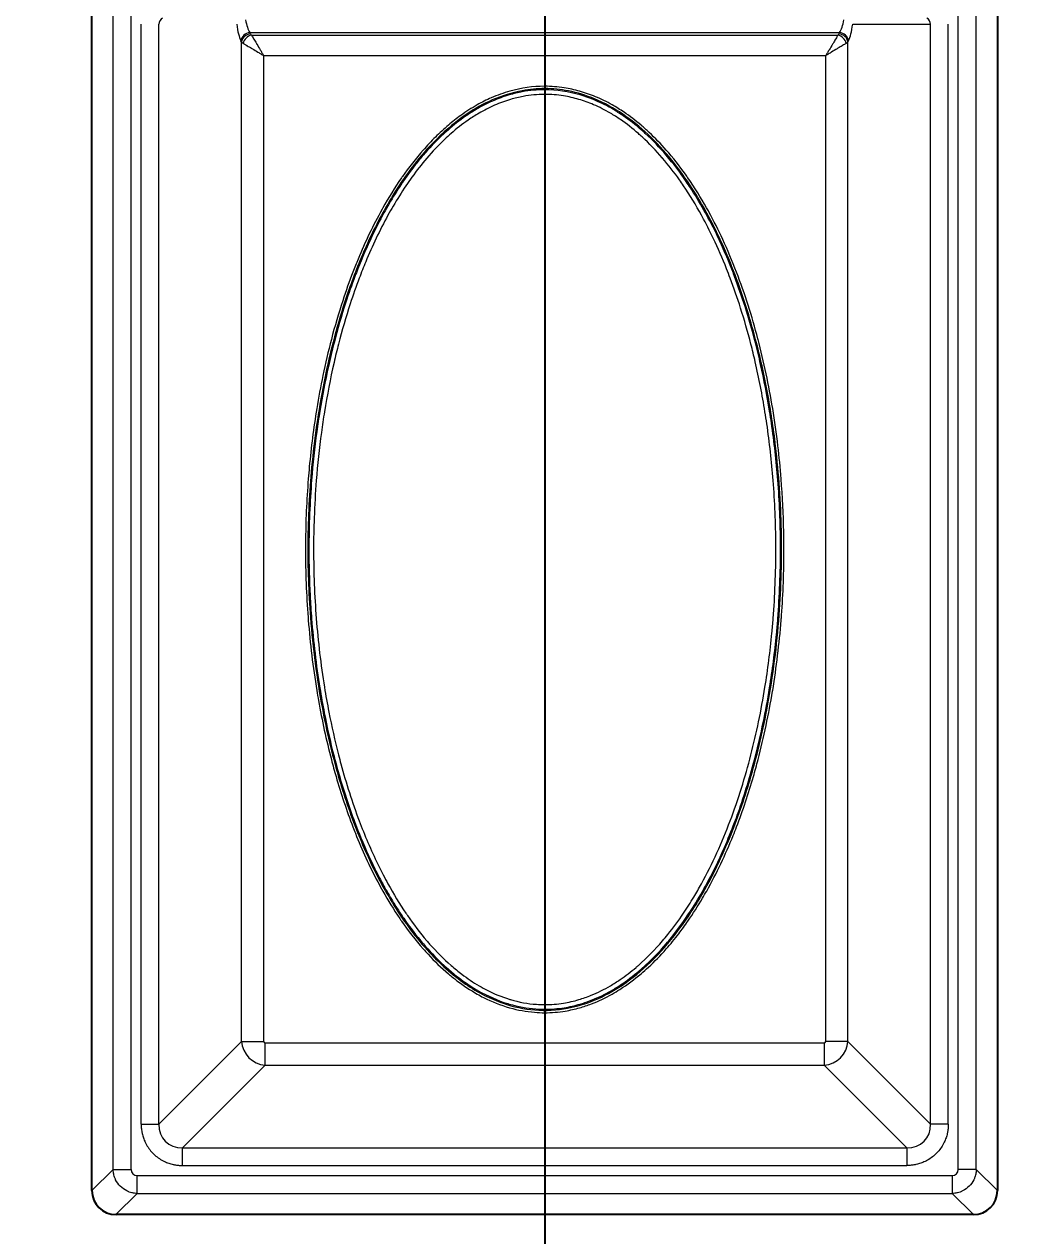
# Model space of a CAD drawing. Header units: millimetres. Extents: x 0 to 1486, y 0 to 1051.
# Drawn here: x 1018.32 to 1051.49, y 165.61 to 205.36 of the extents above; entities that cross this region are included whole.
import ezdxf

# ---------------------------------------------------------------- set-up
doc = ezdxf.new("R2010")
doc.units = ezdxf.units.MM
doc.header["$LTSCALE"] = 1.25
for name, color, linetype, lineweight, true_color in [('Bemaßungen(DIN)', 7, 'Continuous', 5, 0x262659), ('Sichtbare Kanten(DIN)', 7, 'Continuous', 25, 0x262659), ('Sichtbare tangentiale Kanten(DIN)', 7, 'Continuous', 15, 0x1a1a3e)]:
    doc.layers.add(name, color=color, linetype=linetype, lineweight=lineweight, true_color=true_color)
doc.styles.add('Aktuell-DINGroßer Text', font='arial.ttf')
doc.dimstyles.new('STANDARD-DIN', dxfattribs={"dimscale": 1.25, "dimtxt": 5.25, "dimasz": 2.5, "dimexe": 3.175, "dimexo": 0, "dimgap": 0.8, "dimtad": 1, "dimrnd": 1e-08, "dimtxsty": 'Aktuell-DINGroßer Text', "dimcen": 0.09, "dimdle": 10, "dimclrd": 256, "dimclre": 256, "dimclrt": 256, "dimazin": 2, "dimtfac": 0.666667, "dimtmove": 0, "dimatfit": 3, "dimfxl": 1, "dimtolj": 1, "dimlwd": 25, "dimlwe": 25, "dimarcsym": 0})

# ---------------------------------------------------------------- blocks, each defined once
blk = doc.blocks.new('_DotSmall')
at = {"color": 0, "linetype": 'ByBlock', "const_width": 0.5}
blk.add_lwpolyline([(-0.0625, 0, 1), (0.0625, 0, 1)], format="xyb", close=True, dxfattribs=at)
blk = doc.blocks.new('*D86')
at = {"layer": 'Bemaßungen(DIN)', "color": 250, "linetype": 'Continuous', "lineweight": 25, "true_color": 0x3f3f3f, "transparency": 16777216}
for p, q in [((1035.388, 223.658), (1173.308, 223.658)), ((1169.339, 151.133), (1169.339, 223.658)), ((1081.138, 148.008), (1173.308, 148.008))]:
    blk.add_line(p, q, dxfattribs=at)
at = {"layer": 'Bemaßungen(DIN)', "color": 250, "linetype": 'Continuous', "true_color": 0x3f3f3f, "transparency": 16777216}
blk.add_solid([(1168.818, 151.133), (1169.86, 151.133), (1169.339, 148.008)], dxfattribs=at)
at = {"layer": 'Defpoints', "color": 0, "linetype": 'Continuous', "transparency": 16777216}
for p in [(1035.388, 223.658), (1169.339, 223.658), (1081.138, 148.008)]:
    blk.add_point(p, dxfattribs=at)
at = {"layer": 'Bemaßungen(DIN)', "color": 250, "linetype": 'Continuous', "lineweight": 25, "true_color": 0x3f3f3f, "transparency": 16777216, "xscale": 3.125, "yscale": 3.125, "zscale": 3.125, "rotation": 90}
blk.add_blockref('_DotSmall', (1169.339, 223.658), dxfattribs=at)
at = {"layer": 'Bemaßungen(DIN)', "color": 179, "linetype": 'Continuous', "lineweight": 25, "true_color": 0x262659, "transparency": 16777216, "insert": (1160.451, 174.75), "char_height": 6.5625, "attachment_point": 1, "rotation": 90, "style": 'Aktuell-DINGroßer Text'}
blk.add_mtext('\\A1;75,65', dxfattribs=at)
blk = doc.blocks.new('*D114')
at = {"layer": 'Bemaßungen(DIN)', "color": 250, "linetype": 'Continuous', "lineweight": 25, "true_color": 0x3f3f3f, "transparency": 16777216}
for p, q in [((1001.888, 220.033), (1001.888, 107.189)), ((1035.388, 220.033), (1035.388, 107.189)), ((1001.888, 111.158), (1035.388, 111.158))]:
    blk.add_line(p, q, dxfattribs=at)
at = {"layer": 'Defpoints', "color": 0, "linetype": 'Continuous', "transparency": 16777216}
for p in [(1001.888, 220.033), (1035.388, 220.033), (1035.388, 111.158)]:
    blk.add_point(p, dxfattribs=at)
at = {"layer": 'Bemaßungen(DIN)', "color": 250, "linetype": 'Continuous', "lineweight": 25, "true_color": 0x3f3f3f, "transparency": 16777216, "xscale": 3.125, "yscale": 3.125, "zscale": 3.125, "rotation": 180}
blk.add_blockref('_DotSmall', (1001.888, 111.158), dxfattribs=at)
at = {"layer": 'Bemaßungen(DIN)', "color": 250, "linetype": 'Continuous', "lineweight": 25, "true_color": 0x3f3f3f, "transparency": 16777216, "xscale": 3.125, "yscale": 3.125, "zscale": 3.125}
blk.add_blockref('_DotSmall', (1035.388, 111.158), dxfattribs=at)
at = {"layer": 'Bemaßungen(DIN)', "color": 179, "linetype": 'Continuous', "lineweight": 25, "true_color": 0x262659, "transparency": 16777216, "insert": (1004.557, 120.046), "char_height": 6.5625, "attachment_point": 1, "style": 'Aktuell-DINGroßer Text'}
blk.add_mtext('\\A1;33,5{\\H4.375;±0,1}', dxfattribs=at)
blk = doc.blocks.new('*D115')
at = {"layer": 'Bemaßungen(DIN)', "color": 250, "linetype": 'Continuous', "lineweight": 25, "true_color": 0x3f3f3f, "transparency": 16777216}
for p, q in [((1035.388, 220.033), (1035.388, 107.189)), ((1106.138, 155.965), (1106.138, 107.189)), ((1035.388, 111.158), (1103.013, 111.158))]:
    blk.add_line(p, q, dxfattribs=at)
at = {"layer": 'Bemaßungen(DIN)', "color": 250, "linetype": 'Continuous', "true_color": 0x3f3f3f, "transparency": 16777216}
blk.add_solid([(1103.013, 111.679), (1103.013, 110.637), (1106.138, 111.158)], dxfattribs=at)
at = {"layer": 'Defpoints', "color": 0, "linetype": 'Continuous', "transparency": 16777216}
for p in [(1035.388, 220.033), (1106.138, 155.965), (1106.138, 111.158)]:
    blk.add_point(p, dxfattribs=at)
at = {"layer": 'Bemaßungen(DIN)', "color": 250, "linetype": 'Continuous', "lineweight": 25, "true_color": 0x3f3f3f, "transparency": 16777216, "xscale": 3.125, "yscale": 3.125, "zscale": 3.125, "rotation": 180}
blk.add_blockref('_DotSmall', (1035.388, 111.158), dxfattribs=at)
at = {"layer": 'Bemaßungen(DIN)', "color": 179, "linetype": 'Continuous', "lineweight": 25, "true_color": 0x262659, "transparency": 16777216, "insert": (1059.705, 120.046), "char_height": 6.5625, "attachment_point": 1, "style": 'Aktuell-DINGroßer Text'}
blk.add_mtext('\\A1;70,75', dxfattribs=at)

msp = doc.modelspace()

# ---------------------------------------------------------------- linework, layer by layer
at = {"layer": 'Sichtbare Kanten(DIN)'}
for p, q in [((1020.538, 167.096), (1020.538, 280.22)), ((1050.238, 272.697), (1050.238, 167.096)), ((1049.45, 166.308), (1021.326, 166.308))]:
    msp.add_line(p, q, dxfattribs=at)
for centre, major_axis in [((1021.351, 167.12), (-0.583, -0.583)), ((1049.426, 167.12), (0.583, -0.583))]:
    msp.add_ellipse(centre, major_axis=major_axis, ratio=0.970288, start_param=5.512866, end_param=7.053504, dxfattribs=at)
at = {"layer": 'Sichtbare tangentiale Kanten(DIN)'}
for p, q in [((1021.232, 167.79), (1021.232, 279.527)), ((1021.823, 167.79), (1021.823, 279.527)), ((1048.954, 167.79), (1048.954, 275.142)), ((1049.545, 167.79), (1049.545, 274.017)), ((1022.151, 169.279), (1022.151, 205.361)), ((1022.733, 169.279), (1022.733, 205.361)), ((1045.489, 205.361), (1048.044, 205.361)), ((1048.044, 169.279), (1048.044, 205.361)), ((1048.626, 169.279), (1048.626, 205.361)), ((1025.445, 204.778), (1025.423, 204.82)), ((1025.445, 171.991), (1025.445, 204.778)), ((1025.714, 205.09), (1045.062, 205.09)), ((1025.736, 205.047), (1025.714, 205.09)), ((1025.768, 205.004), (1045.008, 205.004)), ((1045.041, 205.047), (1045.062, 205.09)), ((1045.332, 204.778), (1045.353, 204.82)), ((1045.332, 171.991), (1045.332, 204.778)), ((1026.172, 204.33), (1044.604, 204.33)), ((1026.172, 171.991), (1026.172, 204.33)), ((1044.604, 171.991), (1044.604, 204.33)), ((1035.388, 203.325), (1035.388, 203.249)), ((1035.388, 203.249), (1035.388, 203.213)), ((1035.388, 203.213), (1035.388, 203.059)), ((1022.733, 169.279), (1025.445, 171.991)), ((1025.445, 171.991), (1026.172, 171.991)), ((1026.221, 171.942), (1044.556, 171.942)), ((1026.221, 171.215), (1026.221, 171.942)), ((1044.556, 171.942), (1044.556, 171.215)), ((1045.332, 171.991), (1044.604, 171.991)), ((1048.044, 169.279), (1045.332, 171.991)), ((1023.509, 168.503), (1026.221, 171.215)), ((1026.221, 171.215), (1044.556, 171.215)), ((1047.267, 168.503), (1044.556, 171.215)), ((1022.151, 169.279), (1022.733, 169.279)), ((1048.626, 169.279), (1048.044, 169.279)), ((1023.509, 167.921), (1023.509, 168.503)), ((1023.509, 168.503), (1047.267, 168.503)), ((1047.267, 168.503), (1047.267, 167.921)), ((1020.538, 167.096), (1021.232, 167.79)), ((1021.232, 167.79), (1021.823, 167.79)), ((1023.509, 167.921), (1047.267, 167.921)), ((1049.545, 167.79), (1048.954, 167.79)), ((1050.238, 167.096), (1049.545, 167.79)), ((1022.02, 167.593), (1048.757, 167.593)), ((1022.02, 167.002), (1022.02, 167.593)), ((1048.757, 167.593), (1048.757, 167.002)), ((1021.326, 166.308), (1022.02, 167.002)), ((1022.02, 167.002), (1048.757, 167.002)), ((1049.45, 166.308), (1048.757, 167.002))]:
    msp.add_line(p, q, dxfattribs=at)
for centre, major_axis, ratio, start_param, end_param in [((1023.027, 205.361), (0.294, 0), 0.850826, 2.198862, 3.141444), ((1025.846, 205.898), (0, 0.9), 0.332438, 2.027023, 2.68632), ((1044.931, 205.898), (0, 0.9), 0.332438, 3.596865, 4.256163), ((1047.75, 205.361), (-0.294, 0), 0.850826, 3.141742, 4.084323), ((1025.554, 205.895), (-0.001, 1.197), 0.249407, 2.033422, 2.685728), ((1045.223, 205.895), (0.001, 1.197), 0.249407, 3.597457, 4.249764), ((1025.714, 204.82), (-0.267, -0.136), 0.876427, 4.292601, 5.756816), ((1025.736, 204.778), (-0.267, -0.136), 0.876427, 4.292601, 5.756816), ((1026.226, 204.831), (-0.803, 0), 0.281851, 0.234549, 0.438861), ((1025.768, 204.734), (-0.212, -0.212), 0.822157, 4.024283, 5.400495), ((1026.261, 205.099), (-0.539, 0), 0.439726, 0.219686, 0.413587), ((1044.515, 205.099), (0.539, 0), 0.439726, 5.869599, 6.063499), ((1045.008, 204.734), (0.212, -0.212), 0.822157, 0.88269, 2.258902), ((1045.041, 204.778), (0.267, -0.136), 0.876427, 0.526369, 1.990584), ((1045.062, 204.82), (0.267, -0.136), 0.876427, 0.526369, 1.990584), ((1044.551, 204.831), (0.803, 0), 0.281851, 5.844325, 6.048636), ((1026.224, 171.994), (0.566, -0.566), 0.950188, 3.956104, 5.468674), ((1026.224, 171.994), (0.0375, 0.0375), 0.943242, 2.385308, 3.897877), ((1044.553, 171.994), (-0.566, -0.566), 0.950188, 0.814511, 2.327081), ((1044.553, 171.994), (-0.0375, 0.0375), 0.943242, 2.385308, 3.897877), ((1023.593, 169.363), (0.65, 0.65), 0.870843, 2.385491, 3.897694), ((1047.183, 169.363), (-0.65, 0.65), 0.870843, 2.385491, 3.897694), ((1022.026, 167.796), (-0.146, -0.146), 0.970883, 5.512439, 7.053932), ((1048.751, 167.796), (-0.146, 0.146), 0.970883, 2.370846, 3.912339)]:
    msp.add_ellipse(centre, major_axis=major_axis, ratio=ratio, start_param=start_param, end_param=end_param, dxfattribs=at)
for points, knots in [([(1025.499, 204.734), (1025.508, 204.729), (1025.517, 204.723), (1025.528, 204.717), (1025.538, 204.711), (1025.549, 204.705), (1025.56, 204.698), (1025.579, 204.687), (1025.599, 204.675), (1025.62, 204.662), (1025.624, 204.66), (1025.628, 204.657), (1025.632, 204.654), (1025.675, 204.629), (1025.722, 204.601), (1025.77, 204.572), (1025.78, 204.566), (1025.79, 204.56), (1025.799, 204.554), (1025.858, 204.519), (1025.92, 204.482), (1025.982, 204.444), (1026.014, 204.425), (1026.045, 204.407), (1026.077, 204.387), (1026.093, 204.378), (1026.109, 204.368), (1026.125, 204.359), (1026.14, 204.349), (1026.156, 204.34), (1026.172, 204.33)], [0, 0, 0, 0, 0.0583903, 0.0583903, 0.0583903, 0.1166231, 0.1166231, 0.1166231, 0.213731, 0.213731, 0.213731, 0.233069, 0.233069, 0.233069, 0.4274621, 0.4274621, 0.4274621, 0.4661163, 0.4661163, 0.4661163, 0.6989275, 0.6989275, 0.6989275, 0.8156207, 0.8156207, 0.8156207, 0.8739806, 0.8739806, 0.8739806, 0.9322842, 0.9322842, 0.9322842, 0.9322842]), ([(1025.768, 205.004), (1025.774, 204.995), (1025.779, 204.985), (1025.785, 204.975), (1025.792, 204.965), (1025.798, 204.954), (1025.805, 204.943), (1025.816, 204.924), (1025.828, 204.904), (1025.841, 204.883), (1025.843, 204.879), (1025.846, 204.874), (1025.848, 204.87), (1025.874, 204.827), (1025.902, 204.781), (1025.931, 204.732), (1025.937, 204.723), (1025.943, 204.713), (1025.949, 204.703), (1025.984, 204.644), (1026.021, 204.583), (1026.058, 204.52), (1026.077, 204.489), (1026.096, 204.457), (1026.115, 204.426), (1026.125, 204.41), (1026.134, 204.394), (1026.144, 204.378), (1026.153, 204.362), (1026.163, 204.346), (1026.172, 204.33)], [0, 0, 0, 0, 0.0583903, 0.0583903, 0.0583903, 0.1166231, 0.1166231, 0.1166231, 0.213731, 0.213731, 0.213731, 0.233069, 0.233069, 0.233069, 0.4274621, 0.4274621, 0.4274621, 0.4661163, 0.4661163, 0.4661163, 0.6989275, 0.6989275, 0.6989275, 0.8156207, 0.8156207, 0.8156207, 0.8739806, 0.8739806, 0.8739806, 0.9322842, 0.9322842, 0.9322842, 0.9322842]), ([(1045.008, 205.004), (1045.003, 204.995), (1044.997, 204.985), (1044.991, 204.975), (1044.985, 204.965), (1044.978, 204.954), (1044.972, 204.943), (1044.961, 204.924), (1044.949, 204.904), (1044.936, 204.883), (1044.933, 204.879), (1044.931, 204.874), (1044.928, 204.87), (1044.903, 204.827), (1044.875, 204.781), (1044.845, 204.732), (1044.84, 204.723), (1044.834, 204.713), (1044.828, 204.703), (1044.792, 204.644), (1044.756, 204.583), (1044.718, 204.52), (1044.699, 204.489), (1044.68, 204.457), (1044.661, 204.426), (1044.652, 204.41), (1044.642, 204.394), (1044.633, 204.378), (1044.623, 204.362), (1044.614, 204.346), (1044.604, 204.33)], [0, 0, 0, 0, 0.0583903, 0.0583903, 0.0583903, 0.1166231, 0.1166231, 0.1166231, 0.2137311, 0.2137311, 0.2137311, 0.233069, 0.233069, 0.233069, 0.4274621, 0.4274621, 0.4274621, 0.4661163, 0.4661163, 0.4661163, 0.6989275, 0.6989275, 0.6989275, 0.8156207, 0.8156207, 0.8156207, 0.8739806, 0.8739806, 0.8739806, 0.9322842, 0.9322842, 0.9322842, 0.9322842]), ([(1045.278, 204.734), (1045.269, 204.729), (1045.259, 204.723), (1045.249, 204.717), (1045.239, 204.711), (1045.228, 204.705), (1045.217, 204.698), (1045.198, 204.687), (1045.178, 204.675), (1045.157, 204.662), (1045.153, 204.66), (1045.148, 204.657), (1045.144, 204.654), (1045.101, 204.629), (1045.055, 204.601), (1045.006, 204.572), (1044.997, 204.566), (1044.987, 204.56), (1044.977, 204.554), (1044.918, 204.519), (1044.857, 204.482), (1044.794, 204.444), (1044.763, 204.425), (1044.731, 204.407), (1044.7, 204.387), (1044.684, 204.378), (1044.668, 204.368), (1044.652, 204.359), (1044.636, 204.349), (1044.62, 204.34), (1044.604, 204.33)], [0, 0, 0, 0, 0.0583903, 0.0583903, 0.0583903, 0.1166231, 0.1166231, 0.1166231, 0.2137311, 0.2137311, 0.2137311, 0.233069, 0.233069, 0.233069, 0.4274621, 0.4274621, 0.4274621, 0.4661163, 0.4661163, 0.4661163, 0.6989275, 0.6989275, 0.6989275, 0.8156207, 0.8156207, 0.8156207, 0.8739806, 0.8739806, 0.8739806, 0.9322842, 0.9322842, 0.9322842, 0.9322842]), ([(1035.388, 203.325), (1035.601, 203.325), (1035.815, 203.308), (1036.025, 203.275), (1036.197, 203.248), (1036.367, 203.211), (1036.534, 203.164), (1036.71, 203.114), (1036.882, 203.054), (1037.051, 202.984), (1037.24, 202.905), (1037.423, 202.815), (1037.601, 202.715), (1037.733, 202.64), (1037.863, 202.56), (1037.989, 202.475), (1038.183, 202.343), (1038.37, 202.2), (1038.549, 202.049), (1038.641, 201.971), (1038.73, 201.891), (1038.817, 201.81), (1039.012, 201.627), (1039.198, 201.435), (1039.374, 201.234), (1039.598, 200.98), (1039.807, 200.714), (1040.003, 200.438), (1040.031, 200.398), (1040.059, 200.358), (1040.087, 200.318), (1040.307, 200), (1040.511, 199.671), (1040.7, 199.334), (1040.725, 199.29), (1040.75, 199.246), (1040.774, 199.202), (1040.935, 198.907), (1041.086, 198.606), (1041.228, 198.301), (1041.391, 197.948), (1041.542, 197.59), (1041.681, 197.227), (1041.956, 196.512), (1042.187, 195.78), (1042.381, 195.04), (1042.383, 195.034), (1042.384, 195.028), (1042.386, 195.022), (1042.582, 194.273), (1042.74, 193.515), (1042.865, 192.751), (1042.932, 192.346), (1042.989, 191.939), (1043.037, 191.531), (1043.079, 191.171), (1043.115, 190.809), (1043.143, 190.447), (1043.189, 189.868), (1043.218, 189.287), (1043.229, 188.706), (1043.233, 188.513), (1043.235, 188.321), (1043.235, 188.129), (1043.235, 187.408), (1043.209, 186.688), (1043.156, 185.97), (1043.152, 185.917), (1043.148, 185.863), (1043.144, 185.81), (1043.082, 185.039), (1042.99, 184.27), (1042.865, 183.506), (1042.864, 183.498), (1042.863, 183.49), (1042.861, 183.483), (1042.737, 182.727), (1042.58, 181.976), (1042.386, 181.236), (1042.337, 181.049), (1042.286, 180.863), (1042.233, 180.678), (1042.071, 180.12), (1041.888, 179.568), (1041.679, 179.026), (1041.644, 178.933), (1041.607, 178.84), (1041.57, 178.747), (1041.318, 178.122), (1041.031, 177.511), (1040.701, 176.923), (1040.656, 176.845), (1040.611, 176.767), (1040.566, 176.689), (1040.415, 176.434), (1040.256, 176.183), (1040.087, 175.939), (1039.989, 175.798), (1039.887, 175.658), (1039.783, 175.522), (1039.652, 175.351), (1039.516, 175.185), (1039.374, 175.023), (1039.189, 174.813), (1038.995, 174.611), (1038.789, 174.421), (1038.711, 174.349), (1038.631, 174.278), (1038.549, 174.209), (1038.329, 174.023), (1038.097, 173.85), (1037.854, 173.695), (1037.771, 173.642), (1037.686, 173.591), (1037.601, 173.543), (1037.382, 173.419), (1037.154, 173.311), (1036.919, 173.221), (1036.793, 173.173), (1036.664, 173.13), (1036.534, 173.093), (1036.379, 173.049), (1036.221, 173.014), (1036.063, 172.988), (1035.84, 172.951), (1035.614, 172.932), (1035.388, 172.932), (1035.277, 172.932), (1035.166, 172.937), (1035.055, 172.946), (1034.781, 172.968), (1034.508, 173.018), (1034.243, 173.093), (1034.238, 173.094), (1034.234, 173.096), (1034.229, 173.097), (1033.937, 173.18), (1033.654, 173.294), (1033.383, 173.431), (1033.313, 173.467), (1033.244, 173.504), (1033.176, 173.543), (1032.944, 173.674), (1032.721, 173.822), (1032.509, 173.983), (1032.413, 174.056), (1032.319, 174.131), (1032.227, 174.209), (1031.992, 174.408), (1031.77, 174.623), (1031.56, 174.848), (1031.507, 174.906), (1031.454, 174.964), (1031.402, 175.023), (1031.147, 175.314), (1030.91, 175.621), (1030.69, 175.939), (1030.67, 175.968), (1030.65, 175.997), (1030.631, 176.026), (1030.433, 176.317), (1030.248, 176.617), (1030.076, 176.923), (1030.02, 177.022), (1029.966, 177.121), (1029.913, 177.221), (1029.638, 177.739), (1029.395, 178.273), (1029.179, 178.818), (1029.151, 178.887), (1029.124, 178.956), (1029.097, 179.026), (1028.889, 179.568), (1028.705, 180.12), (1028.544, 180.678), (1028.49, 180.863), (1028.439, 181.049), (1028.39, 181.236), (1028.223, 181.875), (1028.083, 182.521), (1027.968, 183.172), (1027.948, 183.283), (1027.929, 183.395), (1027.911, 183.506), (1027.786, 184.27), (1027.694, 185.039), (1027.633, 185.81), (1027.631, 185.838), (1027.628, 185.867), (1027.626, 185.895), (1027.57, 186.638), (1027.542, 187.383), (1027.542, 188.129), (1027.542, 188.2), (1027.542, 188.27), (1027.542, 188.341), (1027.547, 189.044), (1027.577, 189.747), (1027.633, 190.447), (1027.643, 190.578), (1027.654, 190.708), (1027.667, 190.838), (1027.726, 191.478), (1027.807, 192.117), (1027.911, 192.751), (1027.971, 193.114), (1028.038, 193.477), (1028.113, 193.837), (1028.196, 194.234), (1028.288, 194.629), (1028.39, 195.022), (1028.502, 195.448), (1028.626, 195.872), (1028.763, 196.291), (1028.866, 196.607), (1028.978, 196.921), (1029.097, 197.231), (1029.152, 197.373), (1029.208, 197.514), (1029.266, 197.654), (1029.497, 198.214), (1029.757, 198.761), (1030.052, 199.29), (1030.06, 199.305), (1030.068, 199.319), (1030.076, 199.334), (1030.266, 199.671), (1030.469, 200), (1030.69, 200.318), (1030.699, 200.332), (1030.709, 200.346), (1030.719, 200.36), (1030.931, 200.663), (1031.158, 200.956), (1031.402, 201.234), (1031.531, 201.38), (1031.664, 201.522), (1031.803, 201.659), (1031.939, 201.794), (1032.081, 201.924), (1032.227, 202.049), (1032.359, 202.161), (1032.496, 202.268), (1032.636, 202.369), (1032.81, 202.494), (1032.99, 202.61), (1033.175, 202.715), (1033.325, 202.799), (1033.48, 202.877), (1033.637, 202.946), (1033.834, 203.032), (1034.036, 203.105), (1034.243, 203.164), (1034.615, 203.269), (1035.002, 203.325), (1035.388, 203.325)], [0, 0, 0, 0, 0.639708, 0.639708, 0.639708, 1.160348, 1.160348, 1.160348, 1.708499, 1.708499, 1.708499, 2.321068, 2.321068, 2.321068, 2.777127, 2.777127, 2.777127, 3.481707, 3.481707, 3.481707, 3.840961, 3.840961, 3.840961, 4.642216, 4.642216, 4.642216, 5.656868, 5.656868, 5.656868, 5.802986, 5.802986, 5.802986, 6.963587, 6.963587, 6.963587, 7.114552, 7.114552, 7.114552, 8.124051, 8.124051, 8.124051, 9.289556, 9.289556, 9.289556, 11.587453, 11.587453, 11.587453, 11.605982, 11.605982, 11.605982, 13.927144, 13.927144, 13.927144, 15.159529, 15.159529, 15.159529, 16.248341, 16.248341, 16.248341, 17.992352, 17.992352, 17.992352, 18.569576, 18.569576, 18.569576, 20.730291, 20.730291, 20.730291, 20.890769, 20.890769, 20.890769, 23.211965, 23.211965, 23.211965, 23.235727, 23.235727, 23.235727, 25.53318, 25.53318, 25.53318, 26.112017, 26.112017, 26.112017, 27.854377, 27.854377, 27.854377, 28.153739, 28.153739, 28.153739, 30.175566, 30.175566, 30.175566, 30.445968, 30.445968, 30.445968, 31.33622, 31.33622, 31.33622, 31.85246, 31.85246, 31.85246, 32.496894, 32.496894, 32.496894, 33.336993, 33.336993, 33.336993, 33.657412, 33.657412, 33.657412, 34.522413, 34.522413, 34.522413, 34.818036, 34.818036, 34.818036, 35.57249, 35.57249, 35.57249, 35.978641, 35.978641, 35.978641, 36.46173, 36.46173, 36.46173, 37.139135, 37.139135, 37.139135, 37.472442, 37.472442, 37.472442, 38.299742, 38.299742, 38.299742, 38.313597, 38.313597, 38.313597, 39.224503, 39.224503, 39.224503, 39.460285, 39.460285, 39.460285, 40.259784, 40.259784, 40.259784, 40.620853, 40.620853, 40.620853, 41.545701, 41.545701, 41.545701, 41.781511, 41.781511, 41.781511, 42.942132, 42.942132, 42.942132, 43.047049, 43.047049, 43.047049, 44.102719, 44.102719, 44.102719, 44.442229, 44.442229, 44.442229, 46.200033, 46.200033, 46.200033, 46.423921, 46.423921, 46.423921, 48.166433, 48.166433, 48.166433, 48.745108, 48.745108, 48.745108, 50.727284, 50.727284, 50.727284, 51.066318, 51.066318, 51.066318, 53.387519, 53.387519, 53.387519, 53.473034, 53.473034, 53.473034, 55.708716, 55.708716, 55.708716, 55.921312, 55.921312, 55.921312, 58.029915, 58.029915, 58.029915, 58.421576, 58.421576, 58.421576, 60.351166, 60.351166, 60.351166, 61.455449, 61.455449, 61.455449, 62.672368, 62.672368, 62.672368, 63.995258, 63.995258, 63.995258, 64.993535, 64.993535, 64.993535, 65.448701, 65.448701, 65.448701, 67.264643, 67.264643, 67.264643, 67.314699, 67.314699, 67.314699, 68.475297, 68.475297, 68.475297, 68.525889, 68.525889, 68.525889, 69.636002, 69.636002, 69.636002, 70.220476, 70.220476, 70.220476, 70.796631, 70.796631, 70.796631, 71.316647, 71.316647, 71.316647, 71.957253, 71.957253, 71.957253, 72.473802, 72.473802, 72.473802, 73.117889, 73.117889, 73.117889, 74.278288, 74.278288, 74.278288, 74.278288]), ([(1035.388, 203.249), (1035.65, 203.249), (1036.209, 203.193), (1037.083, 202.923), (1037.962, 202.439), (1038.811, 201.748), (1039.571, 200.92), (1040.202, 200.037), (1040.935, 198.801), (1041.672, 197.157), (1042.297, 195.172), (1042.715, 193.286), (1043.029, 191.196), (1043.195, 188.752), (1043.122, 185.897), (1042.782, 183.2), (1042.224, 180.794), (1041.507, 178.683), (1040.664, 176.92), (1039.706, 175.491), (1038.801, 174.488), (1037.869, 173.754), (1036.98, 173.295), (1036.047, 173.027), (1035.065, 172.973), (1034.144, 173.173), (1033.39, 173.496), (1032.76, 173.875), (1032.158, 174.351), (1031.554, 174.946), (1030.985, 175.635), (1030.444, 176.429), (1029.839, 177.483), (1029.195, 178.899), (1028.556, 180.789), (1028.005, 183.145), (1027.674, 185.714), (1027.585, 188.367), (1027.713, 190.938), (1028.09, 193.59), (1028.682, 195.915), (1029.383, 197.801), (1029.994, 199.068), (1030.61, 200.087), (1031.183, 200.882), (1031.908, 201.694), (1032.733, 202.387), (1033.683, 202.92), (1034.551, 203.193), (1035.141, 203.249), (1035.388, 203.249)], [0, 0, 0, 0, 0.801473, 1.708499, 2.777127, 3.840961, 5.018658, 6.172353, 7.114552, 9.351003, 11.587453, 13.373491, 15.159529, 17.94491, 20.730291, 23.740723, 26.112017, 28.153739, 30.445968, 31.987116, 33.336993, 34.522413, 35.57249, 36.368743, 37.472442, 38.554664, 39.224503, 39.965544, 40.78815, 41.545701, 42.532728, 43.487478, 44.442229, 46.200033, 48.166433, 50.445565, 53.473034, 55.947305, 58.421576, 61.208417, 63.995258, 65.629951, 67.264643, 68.228999, 69.222094, 70.220476, 71.519846, 72.473802, 73.523577, 74.278288, 74.278288, 74.278288, 74.278288]), ([(1035.388, 203.213), (1035.781, 203.213), (1036.174, 203.152), (1036.55, 203.042), (1036.72, 202.992), (1036.887, 202.931), (1037.05, 202.862), (1037.246, 202.778), (1037.437, 202.681), (1037.621, 202.574), (1037.736, 202.506), (1037.849, 202.434), (1037.959, 202.359), (1038.169, 202.215), (1038.37, 202.057), (1038.561, 201.89), (1038.603, 201.853), (1038.646, 201.815), (1038.687, 201.777), (1038.93, 201.554), (1039.158, 201.316), (1039.371, 201.066), (1039.432, 200.995), (1039.492, 200.923), (1039.551, 200.85), (1039.733, 200.623), (1039.904, 200.389), (1040.066, 200.149), (1040.116, 200.075), (1040.165, 200), (1040.214, 199.925), (1040.372, 199.678), (1040.522, 199.425), (1040.664, 199.168), (1040.671, 199.155), (1040.678, 199.142), (1040.686, 199.128), (1040.841, 198.844), (1040.986, 198.554), (1041.122, 198.261), (1041.286, 197.909), (1041.436, 197.552), (1041.575, 197.19), (1041.588, 197.156), (1041.601, 197.121), (1041.614, 197.086), (1041.738, 196.759), (1041.852, 196.429), (1041.958, 196.096), (1042.083, 195.703), (1042.197, 195.306), (1042.3, 194.907), (1042.36, 194.673), (1042.416, 194.438), (1042.469, 194.202), (1042.583, 193.695), (1042.681, 193.185), (1042.764, 192.672), (1042.785, 192.54), (1042.806, 192.408), (1042.825, 192.275), (1042.916, 191.655), (1042.985, 191.032), (1043.034, 190.407), (1043.089, 189.702), (1043.118, 188.994), (1043.122, 188.287), (1043.122, 188.234), (1043.122, 188.181), (1043.122, 188.129), (1043.122, 187.368), (1043.093, 186.608), (1043.034, 185.85), (1043.021, 185.685), (1043.006, 185.519), (1042.991, 185.353), (1042.934, 184.762), (1042.859, 184.172), (1042.764, 183.585), (1042.703, 183.205), (1042.633, 182.825), (1042.554, 182.448), (1042.478, 182.08), (1042.393, 181.714), (1042.3, 181.35), (1042.138, 180.722), (1041.95, 180.099), (1041.731, 179.488), (1041.693, 179.382), (1041.654, 179.276), (1041.614, 179.171), (1041.51, 178.895), (1041.399, 178.621), (1041.281, 178.349), (1041.096, 177.925), (1040.894, 177.507), (1040.67, 177.101), (1040.668, 177.097), (1040.666, 177.093), (1040.664, 177.089), (1040.528, 176.842), (1040.385, 176.6), (1040.233, 176.362), (1040.178, 176.277), (1040.123, 176.192), (1040.066, 176.109), (1039.902, 175.866), (1039.728, 175.629), (1039.544, 175.399), (1039.487, 175.329), (1039.429, 175.26), (1039.371, 175.191), (1039.164, 174.949), (1038.944, 174.718), (1038.71, 174.501), (1038.661, 174.456), (1038.611, 174.411), (1038.561, 174.367), (1038.366, 174.197), (1038.162, 174.038), (1037.948, 173.892), (1037.841, 173.819), (1037.732, 173.75), (1037.621, 173.684), (1037.527, 173.63), (1037.432, 173.578), (1037.336, 173.529), (1037.13, 173.425), (1036.918, 173.335), (1036.699, 173.262), (1036.65, 173.245), (1036.6, 173.23), (1036.55, 173.215), (1036.378, 173.164), (1036.203, 173.124), (1036.026, 173.096), (1035.815, 173.062), (1035.602, 173.045), (1035.388, 173.045), (1035.29, 173.045), (1035.191, 173.048), (1035.093, 173.056), (1034.799, 173.078), (1034.508, 173.132), (1034.226, 173.215), (1034.21, 173.22), (1034.193, 173.225), (1034.177, 173.23), (1033.839, 173.334), (1033.515, 173.479), (1033.21, 173.653), (1033.192, 173.663), (1033.174, 173.674), (1033.156, 173.684), (1032.955, 173.802), (1032.763, 173.932), (1032.578, 174.072), (1032.454, 174.166), (1032.333, 174.265), (1032.216, 174.367), (1032.148, 174.426), (1032.082, 174.487), (1032.016, 174.548), (1031.801, 174.751), (1031.598, 174.966), (1031.407, 175.19), (1031.176, 175.46), (1030.962, 175.742), (1030.762, 176.033), (1030.745, 176.058), (1030.727, 176.083), (1030.71, 176.109), (1030.601, 176.27), (1030.496, 176.435), (1030.394, 176.602), (1030.297, 176.762), (1030.203, 176.925), (1030.113, 177.089), (1030.01, 177.275), (1029.912, 177.463), (1029.818, 177.653), (1029.629, 178.036), (1029.457, 178.426), (1029.298, 178.821), (1029.252, 178.937), (1029.206, 179.054), (1029.162, 179.171), (1028.964, 179.696), (1028.789, 180.229), (1028.635, 180.768), (1028.58, 180.961), (1028.527, 181.155), (1028.477, 181.35), (1028.356, 181.819), (1028.25, 182.292), (1028.158, 182.767), (1028.105, 183.039), (1028.056, 183.312), (1028.012, 183.585), (1027.891, 184.336), (1027.802, 185.092), (1027.742, 185.85), (1027.722, 186.106), (1027.706, 186.363), (1027.693, 186.619), (1027.667, 187.122), (1027.654, 187.625), (1027.654, 188.129), (1027.654, 188.522), (1027.662, 188.916), (1027.678, 189.31), (1027.692, 189.676), (1027.714, 190.042), (1027.743, 190.407), (1027.784, 190.937), (1027.84, 191.465), (1027.911, 191.991), (1027.942, 192.219), (1027.976, 192.446), (1028.012, 192.672), (1028.092, 193.163), (1028.185, 193.651), (1028.292, 194.136), (1028.35, 194.394), (1028.411, 194.651), (1028.477, 194.907), (1028.592, 195.355), (1028.721, 195.8), (1028.865, 196.24), (1028.957, 196.524), (1029.056, 196.806), (1029.162, 197.086), (1029.193, 197.169), (1029.225, 197.251), (1029.258, 197.334), (1029.4, 197.694), (1029.553, 198.051), (1029.72, 198.402), (1029.844, 198.661), (1029.974, 198.917), (1030.113, 199.168), (1030.169, 199.27), (1030.226, 199.371), (1030.285, 199.472), (1030.414, 199.692), (1030.549, 199.909), (1030.692, 200.122), (1030.698, 200.131), (1030.704, 200.14), (1030.71, 200.149), (1030.847, 200.352), (1030.991, 200.551), (1031.143, 200.745), (1031.228, 200.854), (1031.315, 200.961), (1031.405, 201.067), (1031.594, 201.287), (1031.793, 201.498), (1032.004, 201.698), (1032.074, 201.763), (1032.144, 201.828), (1032.216, 201.89), (1032.399, 202.051), (1032.591, 202.202), (1032.792, 202.341), (1032.91, 202.423), (1033.031, 202.501), (1033.155, 202.574), (1033.325, 202.673), (1033.5, 202.763), (1033.68, 202.842), (1033.857, 202.92), (1034.04, 202.987), (1034.226, 203.042), (1034.367, 203.083), (1034.51, 203.118), (1034.654, 203.144), (1034.896, 203.189), (1035.142, 203.213), (1035.388, 203.213)], [0, 0, 0, 0, 1.13436, 1.13436, 1.13436, 1.648132, 1.648132, 1.648132, 2.268893, 2.268893, 2.268893, 2.658644, 2.658644, 2.658644, 3.403508, 3.403508, 3.403508, 3.570243, 3.570243, 3.570243, 4.538009, 4.538009, 4.538009, 4.814995, 4.814995, 4.814995, 5.672522, 5.672522, 5.672522, 5.936787, 5.936787, 5.936787, 6.807049, 6.807049, 6.807049, 6.85221, 6.85221, 6.85221, 7.813767, 7.813767, 7.813767, 8.965202, 8.965202, 8.965202, 9.076064, 9.076064, 9.076064, 10.116636, 10.116636, 10.116636, 11.345066, 11.345066, 11.345066, 12.065149, 12.065149, 12.065149, 13.614093, 13.614093, 13.614093, 14.013663, 14.013663, 14.013663, 15.88308, 15.88308, 15.88308, 17.995019, 17.995019, 17.995019, 18.152131, 18.152131, 18.152131, 20.421151, 20.421151, 20.421151, 20.917399, 20.917399, 20.917399, 22.690238, 22.690238, 22.690238, 23.83978, 23.83978, 23.83978, 24.959232, 24.959232, 24.959232, 26.893631, 26.893631, 26.893631, 27.228211, 27.228211, 27.228211, 28.107348, 28.107348, 28.107348, 29.483886, 29.483886, 29.483886, 29.497213, 29.497213, 29.497213, 30.332062, 30.332062, 30.332062, 30.631736, 30.631736, 30.631736, 31.500075, 31.500075, 31.500075, 31.766262, 31.766262, 31.766262, 32.704434, 32.704434, 32.704434, 32.900755, 32.900755, 32.900755, 33.658217, 33.658217, 33.658217, 34.035302, 34.035302, 34.035302, 34.350766, 34.350766, 34.350766, 35.019428, 35.019428, 35.019428, 35.169775, 35.169775, 35.169775, 35.688089, 35.688089, 35.688089, 36.304253, 36.304253, 36.304253, 36.588432, 36.588432, 36.588432, 37.438768, 37.438768, 37.438768, 37.488776, 37.488776, 37.488776, 38.512582, 38.512582, 38.512582, 38.573276, 38.573276, 38.573276, 39.250927, 39.250927, 39.250927, 39.707763, 39.707763, 39.707763, 39.971507, 39.971507, 39.971507, 40.840853, 40.840853, 40.840853, 41.886498, 41.886498, 41.886498, 41.976802, 41.976802, 41.976802, 42.555048, 42.555048, 42.555048, 43.111289, 43.111289, 43.111289, 43.74126, 43.74126, 43.74126, 45.007841, 45.007841, 45.007841, 45.380295, 45.380295, 45.380295, 47.050279, 47.050279, 47.050279, 47.649332, 47.649332, 47.649332, 49.092716, 49.092716, 49.092716, 49.918292, 49.918292, 49.918292, 52.18734, 52.18734, 52.18734, 52.954306, 52.954306, 52.954306, 54.456398, 54.456398, 54.456398, 55.632024, 55.632024, 55.632024, 56.72542, 56.72542, 56.72542, 58.309742, 58.309742, 58.309742, 58.994445, 58.994445, 58.994445, 60.475949, 60.475949, 60.475949, 61.263459, 61.263459, 61.263459, 62.642156, 62.642156, 62.642156, 63.532468, 63.532468, 63.532468, 63.795658, 63.795658, 63.795658, 64.94916, 64.94916, 64.94916, 65.801482, 65.801482, 65.801482, 66.146102, 66.146102, 66.146102, 66.904062, 66.904062, 66.904062, 66.935983, 66.935983, 66.935983, 67.662022, 67.662022, 67.662022, 68.070543, 68.070543, 68.070543, 68.924954, 68.924954, 68.924954, 69.205049, 69.205049, 69.205049, 69.919449, 69.919449, 69.919449, 70.33964, 70.33964, 70.33964, 70.911285, 70.911285, 70.911285, 71.474241, 71.474241, 71.474241, 71.898749, 71.898749, 71.898749, 72.608523, 72.608523, 72.608523, 72.608523]), ([(1035.388, 203.059), (1035.595, 203.059), (1035.802, 203.042), (1036.006, 203.009), (1036.175, 202.982), (1036.343, 202.944), (1036.507, 202.895), (1036.671, 202.847), (1036.832, 202.788), (1036.99, 202.721), (1037.18, 202.64), (1037.365, 202.546), (1037.544, 202.441), (1037.656, 202.376), (1037.765, 202.306), (1037.872, 202.233), (1038.077, 202.092), (1038.273, 201.938), (1038.46, 201.775), (1038.502, 201.738), (1038.543, 201.701), (1038.584, 201.664), (1038.818, 201.449), (1039.038, 201.219), (1039.245, 200.978), (1039.248, 200.975), (1039.251, 200.971), (1039.255, 200.967), (1039.449, 200.74), (1039.632, 200.502), (1039.805, 200.258), (1039.85, 200.193), (1039.895, 200.129), (1039.939, 200.063), (1040.151, 199.75), (1040.347, 199.426), (1040.53, 199.095), (1040.537, 199.081), (1040.544, 199.068), (1040.551, 199.055), (1040.68, 198.82), (1040.801, 198.581), (1040.916, 198.339), (1041.073, 198.01), (1041.218, 197.676), (1041.353, 197.337), (1041.393, 197.236), (1041.432, 197.134), (1041.471, 197.032), (1041.594, 196.708), (1041.707, 196.38), (1041.812, 196.049), (1041.937, 195.659), (1042.049, 195.265), (1042.151, 194.869), (1042.201, 194.676), (1042.248, 194.483), (1042.292, 194.29), (1042.418, 193.746), (1042.524, 193.198), (1042.613, 192.648), (1042.634, 192.516), (1042.654, 192.385), (1042.674, 192.253), (1042.764, 191.636), (1042.833, 191.017), (1042.881, 190.396), (1042.936, 189.694), (1042.965, 188.99), (1042.969, 188.286), (1042.969, 188.233), (1042.969, 188.181), (1042.969, 188.129), (1042.969, 187.372), (1042.94, 186.616), (1042.881, 185.862), (1042.869, 185.702), (1042.855, 185.542), (1042.84, 185.382), (1042.783, 184.789), (1042.708, 184.198), (1042.613, 183.609), (1042.552, 183.231), (1042.482, 182.854), (1042.404, 182.479), (1042.328, 182.114), (1042.244, 181.75), (1042.151, 181.389), (1041.963, 180.656), (1041.738, 179.933), (1041.471, 179.225), (1041.204, 178.517), (1040.894, 177.825), (1040.53, 177.163), (1040.448, 177.015), (1040.364, 176.868), (1040.277, 176.723), (1040.169, 176.544), (1040.057, 176.368), (1039.939, 176.194), (1039.777, 175.955), (1039.606, 175.721), (1039.424, 175.496), (1039.369, 175.426), (1039.312, 175.358), (1039.254, 175.291), (1039.008, 175.003), (1038.744, 174.731), (1038.46, 174.482), (1038.434, 174.46), (1038.408, 174.438), (1038.383, 174.416), (1038.216, 174.275), (1038.042, 174.141), (1037.862, 174.018), (1037.758, 173.947), (1037.652, 173.88), (1037.543, 173.816), (1037.341, 173.698), (1037.131, 173.593), (1036.915, 173.505), (1036.781, 173.451), (1036.645, 173.403), (1036.507, 173.362), (1036.341, 173.313), (1036.172, 173.274), (1036.002, 173.247), (1035.799, 173.214), (1035.594, 173.198), (1035.388, 173.198), (1035.298, 173.198), (1035.209, 173.201), (1035.119, 173.207), (1034.832, 173.227), (1034.546, 173.28), (1034.27, 173.362), (1034.254, 173.367), (1034.238, 173.371), (1034.222, 173.376), (1033.974, 173.453), (1033.733, 173.552), (1033.502, 173.669), (1033.411, 173.716), (1033.321, 173.765), (1033.233, 173.816), (1033.038, 173.931), (1032.851, 174.057), (1032.671, 174.194), (1032.549, 174.286), (1032.431, 174.382), (1032.317, 174.482), (1032.067, 174.701), (1031.833, 174.937), (1031.614, 175.185), (1031.583, 175.22), (1031.552, 175.255), (1031.522, 175.291), (1031.296, 175.555), (1031.085, 175.833), (1030.888, 176.12), (1030.871, 176.145), (1030.854, 176.169), (1030.837, 176.194), (1030.625, 176.508), (1030.429, 176.831), (1030.247, 177.163), (1030.194, 177.258), (1030.143, 177.354), (1030.092, 177.451), (1029.851, 177.915), (1029.635, 178.392), (1029.44, 178.878), (1029.394, 178.993), (1029.349, 179.109), (1029.305, 179.225), (1029.074, 179.838), (1028.875, 180.462), (1028.703, 181.094), (1028.677, 181.192), (1028.651, 181.29), (1028.625, 181.389), (1028.505, 181.855), (1028.4, 182.324), (1028.308, 182.797), (1028.255, 183.067), (1028.207, 183.338), (1028.163, 183.609), (1028.043, 184.356), (1027.954, 185.108), (1027.895, 185.862), (1027.836, 186.616), (1027.807, 187.372), (1027.807, 188.129), (1027.807, 188.476), (1027.813, 188.824), (1027.826, 189.172), (1027.84, 189.58), (1027.863, 189.988), (1027.895, 190.395), (1027.936, 190.922), (1027.992, 191.447), (1028.063, 191.971), (1028.094, 192.197), (1028.127, 192.423), (1028.164, 192.648), (1028.251, 193.189), (1028.355, 193.727), (1028.477, 194.261), (1028.524, 194.464), (1028.573, 194.667), (1028.625, 194.869), (1028.74, 195.314), (1028.868, 195.755), (1029.01, 196.192), (1029.102, 196.474), (1029.201, 196.754), (1029.305, 197.032), (1029.373, 197.211), (1029.443, 197.388), (1029.516, 197.565), (1029.732, 198.087), (1029.975, 198.599), (1030.247, 199.095), (1030.302, 199.195), (1030.359, 199.295), (1030.417, 199.394), (1030.55, 199.622), (1030.69, 199.845), (1030.837, 200.063), (1030.901, 200.157), (1030.966, 200.251), (1031.032, 200.343), (1031.187, 200.558), (1031.35, 200.766), (1031.522, 200.967), (1031.707, 201.183), (1031.903, 201.391), (1032.11, 201.587), (1032.177, 201.651), (1032.246, 201.714), (1032.317, 201.775), (1032.496, 201.932), (1032.683, 202.08), (1032.879, 202.215), (1032.994, 202.295), (1033.112, 202.371), (1033.233, 202.441), (1033.397, 202.538), (1033.567, 202.625), (1033.741, 202.702), (1033.913, 202.777), (1034.09, 202.842), (1034.27, 202.895), (1034.405, 202.935), (1034.543, 202.968), (1034.682, 202.994), (1034.915, 203.037), (1035.152, 203.059), (1035.388, 203.059)], [0, 0, 0, 0, 0.620901, 0.620901, 0.620901, 1.134291, 1.134291, 1.134291, 1.648132, 1.648132, 1.648132, 2.268896, 2.268896, 2.268896, 2.658644, 2.658644, 2.658644, 3.403509, 3.403509, 3.403509, 3.570243, 3.570243, 3.570243, 4.522872, 4.522872, 4.522872, 4.538033, 4.538033, 4.538033, 5.435647, 5.435647, 5.435647, 5.672526, 5.672526, 5.672526, 6.807049, 6.807049, 6.807049, 6.85221, 6.85221, 6.85221, 7.65563, 7.65563, 7.65563, 8.748582, 8.748582, 8.748582, 9.07605, 9.07605, 9.07605, 10.116636, 10.116636, 10.116636, 11.345061, 11.345061, 11.345061, 11.940907, 11.940907, 11.940907, 13.614094, 13.614094, 13.614094, 14.013663, 14.013663, 14.013663, 15.883041, 15.883041, 15.883041, 17.995019, 17.995019, 17.995019, 18.152131, 18.152131, 18.152131, 20.421151, 20.421151, 20.421151, 20.902488, 20.902488, 20.902488, 22.690208, 22.690208, 22.690208, 23.83978, 23.83978, 23.83978, 24.959232, 24.959232, 24.959232, 27.228332, 27.228332, 27.228332, 29.497264, 29.497264, 29.497264, 30.004132, 30.004132, 30.004132, 30.631822, 30.631822, 30.631822, 31.500075, 31.500075, 31.500075, 31.766262, 31.766262, 31.766262, 32.900744, 32.900744, 32.900744, 33.002604, 33.002604, 33.002604, 33.658217, 33.658217, 33.658217, 34.035386, 34.035386, 34.035386, 34.737409, 34.737409, 34.737409, 35.169886, 35.169886, 35.169886, 35.688089, 35.688089, 35.688089, 36.304254, 36.304254, 36.304254, 36.573387, 36.573387, 36.573387, 37.438768, 37.438768, 37.438768, 37.488776, 37.488776, 37.488776, 38.267108, 38.267108, 38.267108, 38.573188, 38.573188, 38.573188, 39.250927, 39.250927, 39.250927, 39.707618, 39.707618, 39.707618, 40.702482, 40.702482, 40.702482, 40.842288, 40.842288, 40.842288, 41.886498, 41.886498, 41.886498, 41.976801, 41.976801, 41.976801, 43.111293, 43.111293, 43.111293, 43.438274, 43.438274, 43.438274, 45.007841, 45.007841, 45.007841, 45.380294, 45.380294, 45.380294, 47.344178, 47.344178, 47.344178, 47.649338, 47.649338, 47.649338, 49.092716, 49.092716, 49.092716, 49.918319, 49.918319, 49.918319, 52.187343, 52.187343, 52.187343, 54.456392, 54.456392, 54.456392, 55.49965, 55.49965, 55.49965, 56.725435, 56.725435, 56.725435, 58.309742, 58.309742, 58.309742, 58.994439, 58.994439, 58.994439, 60.637765, 60.637765, 60.637765, 61.26347, 61.26347, 61.26347, 62.642156, 62.642156, 62.642156, 63.532496, 63.532496, 63.532496, 64.10511, 64.10511, 64.10511, 65.801507, 65.801507, 65.801507, 66.146102, 66.146102, 66.146102, 66.936006, 66.936006, 66.936006, 67.277478, 67.277478, 67.277478, 68.070691, 68.070691, 68.070691, 68.924954, 68.924954, 68.924954, 69.205049, 69.205049, 69.205049, 69.919449, 69.919449, 69.919449, 70.339628, 70.339628, 70.339628, 70.911285, 70.911285, 70.911285, 71.474194, 71.474194, 71.474194, 71.898749, 71.898749, 71.898749, 72.608523, 72.608523, 72.608523, 72.608523]), ([(1022.151, 169.279), (1022.151, 169.253), (1022.151, 169.227), (1022.153, 169.201), (1022.154, 169.182), (1022.155, 169.163), (1022.157, 169.143), (1022.158, 169.137), (1022.158, 169.131), (1022.159, 169.124), (1022.162, 169.099), (1022.165, 169.073), (1022.169, 169.048), (1022.172, 169.035), (1022.174, 169.022), (1022.176, 169.01), (1022.179, 168.997), (1022.181, 168.985), (1022.184, 168.972), (1022.19, 168.947), (1022.196, 168.922), (1022.203, 168.898), (1022.21, 168.873), (1022.217, 168.849), (1022.226, 168.825), (1022.234, 168.801), (1022.243, 168.777), (1022.252, 168.753), (1022.262, 168.73), (1022.272, 168.706), (1022.283, 168.684), (1022.338, 168.569), (1022.408, 168.463), (1022.492, 168.369), (1022.509, 168.35), (1022.526, 168.331), (1022.544, 168.314), (1022.562, 168.296), (1022.58, 168.279), (1022.599, 168.262), (1022.693, 168.178), (1022.799, 168.108), (1022.914, 168.053), (1022.937, 168.042), (1022.96, 168.032), (1022.983, 168.022), (1023.007, 168.013), (1023.031, 168.004), (1023.055, 167.996), (1023.079, 167.987), (1023.103, 167.98), (1023.128, 167.973), (1023.152, 167.966), (1023.177, 167.96), (1023.202, 167.954), (1023.215, 167.951), (1023.227, 167.949), (1023.24, 167.946), (1023.252, 167.944), (1023.265, 167.941), (1023.278, 167.939), (1023.303, 167.935), (1023.329, 167.932), (1023.354, 167.929), (1023.361, 167.928), (1023.367, 167.928), (1023.373, 167.927), (1023.393, 167.925), (1023.412, 167.924), (1023.431, 167.923), (1023.457, 167.921), (1023.483, 167.921), (1023.509, 167.921)], [-5.513202, -5.513202, -5.513202, -5.513202, -5.436809, -5.436809, -5.436809, -5.379514, -5.379514, -5.379514, -5.360415, -5.360415, -5.360415, -5.284022, -5.284022, -5.284022, -5.245825, -5.245825, -5.245825, -5.207629, -5.207629, -5.207629, -5.131235, -5.131235, -5.131235, -5.054842, -5.054842, -5.054842, -4.978448, -4.978448, -4.978448, -4.902055, -4.902055, -4.902055, -4.520088, -4.520088, -4.520088, -4.443694, -4.443694, -4.443694, -4.367301, -4.367301, -4.367301, -3.985334, -3.985334, -3.985334, -3.90894, -3.90894, -3.90894, -3.832547, -3.832547, -3.832547, -3.756153, -3.756153, -3.756153, -3.67976, -3.67976, -3.67976, -3.641563, -3.641563, -3.641563, -3.603367, -3.603367, -3.603367, -3.526973, -3.526973, -3.526973, -3.507875, -3.507875, -3.507875, -3.45058, -3.45058, -3.45058, -3.374186, -3.374186, -3.374186, -3.374186]), ([(1048.626, 169.279), (1048.626, 169.253), (1048.625, 169.227), (1048.624, 169.201), (1048.623, 169.182), (1048.621, 169.163), (1048.619, 169.143), (1048.619, 169.137), (1048.618, 169.131), (1048.617, 169.124), (1048.615, 169.099), (1048.611, 169.073), (1048.607, 169.048), (1048.605, 169.035), (1048.603, 169.022), (1048.6, 169.01), (1048.598, 168.997), (1048.595, 168.985), (1048.592, 168.972), (1048.587, 168.947), (1048.581, 168.922), (1048.574, 168.898), (1048.567, 168.873), (1048.559, 168.849), (1048.551, 168.825), (1048.542, 168.801), (1048.534, 168.777), (1048.524, 168.753), (1048.514, 168.73), (1048.504, 168.706), (1048.493, 168.684), (1048.439, 168.569), (1048.368, 168.463), (1048.285, 168.369), (1048.268, 168.35), (1048.251, 168.331), (1048.233, 168.314), (1048.215, 168.296), (1048.197, 168.279), (1048.178, 168.262), (1048.084, 168.178), (1047.977, 168.108), (1047.863, 168.053), (1047.84, 168.042), (1047.817, 168.032), (1047.793, 168.022), (1047.77, 168.013), (1047.746, 168.004), (1047.722, 167.996), (1047.698, 167.987), (1047.673, 167.98), (1047.649, 167.973), (1047.624, 167.966), (1047.599, 167.96), (1047.574, 167.954), (1047.562, 167.951), (1047.549, 167.949), (1047.537, 167.946), (1047.524, 167.944), (1047.511, 167.941), (1047.499, 167.939), (1047.473, 167.935), (1047.448, 167.932), (1047.422, 167.929), (1047.416, 167.928), (1047.409, 167.928), (1047.403, 167.927), (1047.384, 167.925), (1047.364, 167.924), (1047.345, 167.923), (1047.319, 167.921), (1047.293, 167.921), (1047.267, 167.921)], [-5.513202, -5.513202, -5.513202, -5.513202, -5.436809, -5.436809, -5.436809, -5.379514, -5.379514, -5.379514, -5.360415, -5.360415, -5.360415, -5.284022, -5.284022, -5.284022, -5.245825, -5.245825, -5.245825, -5.207629, -5.207629, -5.207629, -5.131235, -5.131235, -5.131235, -5.054842, -5.054842, -5.054842, -4.978448, -4.978448, -4.978448, -4.902055, -4.902055, -4.902055, -4.520088, -4.520088, -4.520088, -4.443694, -4.443694, -4.443694, -4.367301, -4.367301, -4.367301, -3.985334, -3.985334, -3.985334, -3.90894, -3.90894, -3.90894, -3.832547, -3.832547, -3.832547, -3.756153, -3.756153, -3.756153, -3.67976, -3.67976, -3.67976, -3.641563, -3.641563, -3.641563, -3.603367, -3.603367, -3.603367, -3.526973, -3.526973, -3.526973, -3.507875, -3.507875, -3.507875, -3.45058, -3.45058, -3.45058, -3.374186, -3.374186, -3.374186, -3.374186]), ([(1022.02, 167.002), (1021.991, 167.002), (1021.962, 167.005), (1021.933, 167.009), (1021.911, 167.011), (1021.889, 167.015), (1021.868, 167.02), (1021.861, 167.021), (1021.854, 167.023), (1021.847, 167.025), (1021.818, 167.032), (1021.79, 167.04), (1021.763, 167.05), (1021.749, 167.056), (1021.735, 167.061), (1021.722, 167.067), (1021.708, 167.072), (1021.695, 167.079), (1021.682, 167.085), (1021.603, 167.124), (1021.531, 167.176), (1021.468, 167.238), (1021.406, 167.301), (1021.354, 167.373), (1021.315, 167.452), (1021.309, 167.465), (1021.303, 167.478), (1021.297, 167.492), (1021.291, 167.505), (1021.286, 167.519), (1021.281, 167.533), (1021.271, 167.56), (1021.262, 167.588), (1021.255, 167.616), (1021.253, 167.624), (1021.252, 167.631), (1021.25, 167.638), (1021.245, 167.659), (1021.242, 167.681), (1021.239, 167.703), (1021.235, 167.731), (1021.233, 167.761), (1021.232, 167.79)], [-3.12982, -3.12982, -3.12982, -3.12982, -3.041776, -3.041776, -3.041776, -2.975742, -2.975742, -2.975742, -2.953731, -2.953731, -2.953731, -2.865686, -2.865686, -2.865686, -2.821663, -2.821663, -2.821663, -2.777642, -2.777642, -2.777642, -2.513508, -2.513508, -2.513508, -2.249374, -2.249374, -2.249374, -2.205353, -2.205353, -2.205353, -2.161329, -2.161329, -2.161329, -2.073285, -2.073285, -2.073285, -2.051273, -2.051273, -2.051273, -1.98524, -1.98524, -1.98524, -1.897195, -1.897195, -1.897195, -1.897195]), ([(1049.545, 167.79), (1049.544, 167.761), (1049.542, 167.731), (1049.538, 167.703), (1049.535, 167.681), (1049.531, 167.659), (1049.526, 167.638), (1049.525, 167.631), (1049.523, 167.624), (1049.521, 167.616), (1049.514, 167.588), (1049.506, 167.56), (1049.496, 167.533), (1049.491, 167.519), (1049.485, 167.505), (1049.48, 167.492), (1049.474, 167.478), (1049.468, 167.465), (1049.461, 167.452), (1049.422, 167.373), (1049.37, 167.301), (1049.308, 167.238), (1049.246, 167.176), (1049.173, 167.124), (1049.094, 167.085), (1049.081, 167.079), (1049.068, 167.072), (1049.055, 167.067), (1049.041, 167.061), (1049.028, 167.056), (1049.014, 167.05), (1048.986, 167.04), (1048.958, 167.032), (1048.93, 167.025), (1048.923, 167.023), (1048.916, 167.021), (1048.909, 167.02), (1048.887, 167.015), (1048.866, 167.011), (1048.844, 167.009), (1048.815, 167.005), (1048.786, 167.002), (1048.757, 167.002)], [-3.12982, -3.12982, -3.12982, -3.12982, -3.041776, -3.041776, -3.041776, -2.975742, -2.975742, -2.975742, -2.953731, -2.953731, -2.953731, -2.865686, -2.865686, -2.865686, -2.821663, -2.821663, -2.821663, -2.777642, -2.777642, -2.777642, -2.513508, -2.513508, -2.513508, -2.249374, -2.249374, -2.249374, -2.205353, -2.205353, -2.205353, -2.161329, -2.161329, -2.161329, -2.073285, -2.073285, -2.073285, -2.051273, -2.051273, -2.051273, -1.98524, -1.98524, -1.98524, -1.897195, -1.897195, -1.897195, -1.897195])]:
    msp.add_open_spline(points, degree=3, knots=knots, dxfattribs=at)

# ---------------------------------------------------------------- dimensions: what is measured, and where the dimension line sits
at = {"layer": 'Bemaßungen(DIN)', "color": 250, "linetype": 'Continuous', "lineweight": 25, "true_color": 0x3f3f3f}
for base, p1, p2, angle, override, picture, middle in [((1169.339, 223.658), (1081.138, 148.008), (1035.388, 223.658), 90, {"dimgap": 0.8, "dimdec": 2, "dimblk2": 'DotSmall', "dimsah": 1, "dimdle": 0, "dimtol": 0, "dimlim": 0, "dimtp": 0, "dimtm": 0, "dimtdec": 2, "dimtofl": 0, "dimatfit": 1}, '*D86', (1169.339, 185.821)), ((1035.388, 111.158), (1001.888, 220.033), (1035.388, 220.033), 180, {"dimgap": 0.8, "dimdec": 2, "dimblk1": 'DotSmall', "dimblk2": 'DotSmall', "dimsah": 1, "dimdle": 0, "dimtol": 1, "dimlim": 0, "dimtp": 0.1, "dimtm": 0.1, "dimtdec": 2, "dimtofl": 0, "dimatfit": 1}, '*D114', (1018.651, 111.158)), ((1106.138, 111.158), (1035.388, 220.033), (1106.138, 155.965), 180, {"dimgap": 0.8, "dimdec": 2, "dimblk1": 'DotSmall', "dimsah": 1, "dimdle": 0, "dimtol": 0, "dimlim": 0, "dimtp": 0, "dimtm": 0, "dimtdec": 2, "dimtofl": 0, "dimatfit": 1}, '*D115', (1070.776, 111.158))]:
    dim = msp.add_linear_dim(base=base, p1=p1, p2=p2, angle=angle, dimstyle='STANDARD-DIN', override=override, dxfattribs=at)
    dim.commit()
    dim.dimension.update_dxf_attribs({"geometry": picture, "text_midpoint": middle, "dimtype": 160})

doc.saveas('drawing.dxf')
